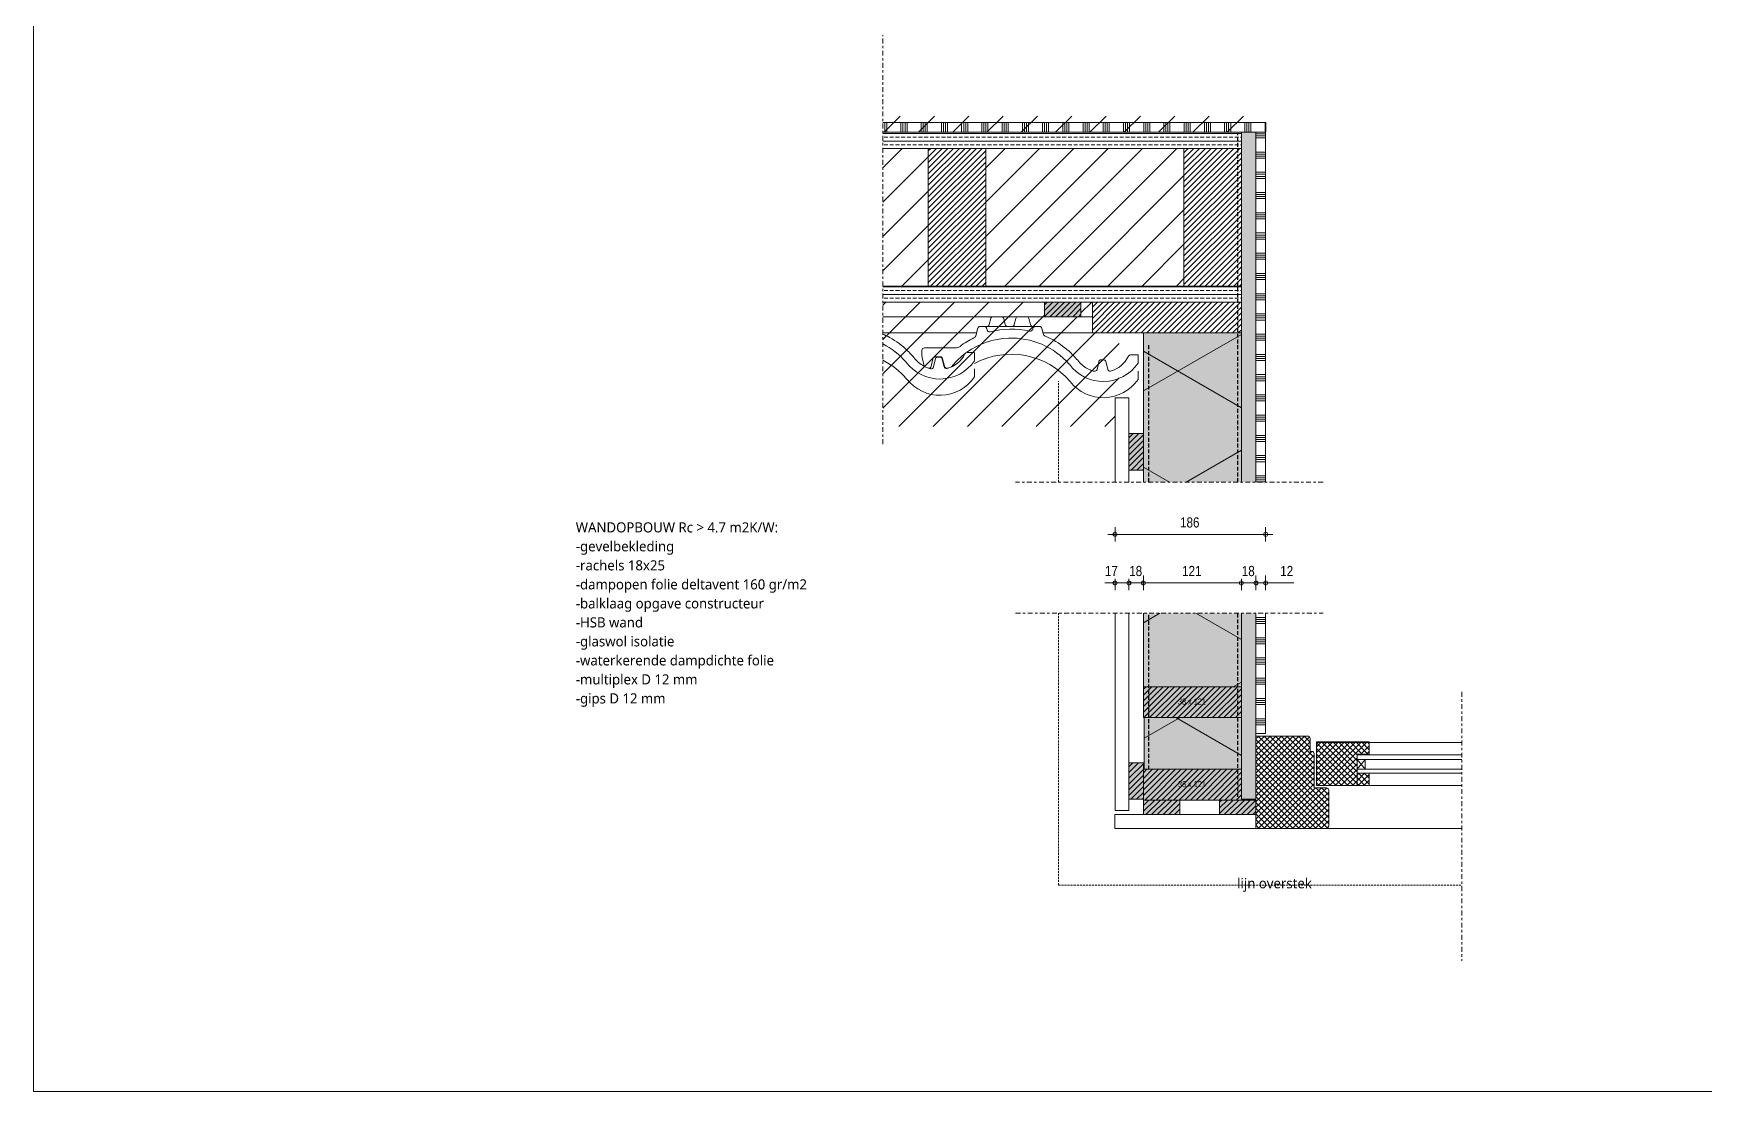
# Model space of a CAD drawing. Header units: millimetres. Extents: x 1813 to 34621, y -2347 to 13791.
# Drawn here: x 1813 to 3878, y -18 to 1289 of the extents above; entities that cross this region are included whole.
import ezdxf

# ---------------------------------------------------------------- set-up
doc = ezdxf.new("R2010")
doc.units = ezdxf.units.MM
for name, pattern in [('Hidden', [7.14375, 4.7625, -2.38125]), ('MV_center', [15, 6, -3, 3, -3]), ('MV_hidden', [3.75, 2.5, -1.25])]:
    doc.linetypes.add(name, pattern=pattern)
for name, color, linetype, lineweight in [('A-ANNO-DIMS', 211, 'Continuous', 13), ('A-ANNO-DIMS-5', 211, 'Continuous', 13), ('A-ANNO-NOTE', 131, 'Continuous', 18), ('A-DETL', 90, 'Continuous', 13), ('A-DETL-GENF', 92, 'Continuous', 18), ('A-DETL-HDLN', 90, 'Hidden', 25), ('A-DETL-MEDM', 33, 'Continuous', 18), ('A-DETL-THIN', 151, 'Continuous', 18), ('G-ANNO-TEXT', 231, 'Continuous', 13)]:
    doc.layers.add(name, color=color, linetype=linetype, lineweight=lineweight)
doc.styles.add('Segoe UI_3', font='segoeui.ttf', dxfattribs={"height": 12.5})
doc.styles.add('Segoe UI_B', font='segoeui.ttf', dxfattribs={"height": 12.5})
doc.styles.add('Swis721 Cn BT_1', font='swissc.ttf', dxfattribs={"height": 7.5})
doc.styles.add('Swis721 Cn BT_2', font='swissc.ttf', dxfattribs={"height": 12.5})
doc.dimstyles.new('2_5_mm_0_', dxfattribs={"dimscale": 304.8, "dimtxt": 12.617674, "dimasz": 0.016404, "dimexe": 0.029528, "dimexo": 0.0625, "dimgap": 0.014764, "dimtad": 1, "dimdec": 0, "dimdsep": 46, "dimtxsty": 'Swis721 Cn BT_2', "dimblk1": 'DOTBLANK', "dimblk2": 'DOTBLANK', "dimsah": 1, "dimcen": 0.09, "dimdle": 0.029528, "dimazin": 0, "dimtfac": 1, "dimtdec": 4, "dimtix": 1, "dimtmove": 1, "dimatfit": 3, "dimfxl": 0.029528, "dimfxlon": 1, "dimtvp": 1, "dimtfill": 1, "dimtolj": 1, "dimtzin": 0, "dimarcsym": 2})
doc.dimstyles.new('2_5_mm_0__1', dxfattribs={"dimscale": 304.8, "dimtxt": 12.617674, "dimasz": 0.016404, "dimexe": 0.029528, "dimexo": 0.0625, "dimgap": 0.014764, "dimtad": 1, "dimdec": 0, "dimdsep": 46, "dimtxsty": 'Swis721 Cn BT_2', "dimblk1": 'DOTBLANK', "dimblk2": 'DOTBLANK', "dimsah": 1, "dimcen": 0.09, "dimdle": 0.029528, "dimazin": 0, "dimtfac": 1, "dimtdec": 4, "dimtix": 1, "dimtmove": 0, "dimatfit": 3, "dimfxl": 0.029528, "dimfxlon": 1, "dimtvp": 1, "dimtfill": 1, "dimtolj": 1, "dimtzin": 0, "dimarcsym": 2})
pattern_1 = [(0, (0, 0), (0, 9.476), []), (0, (0, 4.738), (0, 9.476), [4.738, -2.369])]
pattern_2 = [(45, (0, 0), (-3.535534, 3.535534), [])]
pattern_3 = [(60, (12.83, 244.8), (-107.387, 62), []), (120, (12.83, 244.8), (-107.387, -62), [])]
pattern_4 = [(45, (0, 0), (-3.535534, 3.535534), []), (135, (0, 0), (-3.535534, -3.535534), [])]

# ---------------------------------------------------------------- blocks, each defined once
blk = doc.blocks.new('NLRS_47_DI_f_Terca dakpan Narvik OVH_s_e - Type 1-5090741-Details Verbouwingen')
at = {"layer": 'A-DETL-GENF'}
for p, q in [((68.3, 0), (78.7, 0)), ((99.3, 0), (109.8, 0)), ((86.3, -12), (60.7, -12)), ((63.6, -9.7), (65.4, -2.3)), ((81.6, -2.3), (83.4, -9.7)), ((117.4, -12), (91.7, -12)), ((94.6, -9.7), (96.4, -2.3)), ((112.7, -2.3), (114.5, -9.7))]:
    blk.add_line(p, q, dxfattribs=at)
at = {"layer": 'A-DETL-GENF', "lineweight": 13}
for p, q in [((68.3, 0), (78.7, 0)), ((99.3, 0), (109.8, 0)), ((120.5, -12), (57.5, -12)), ((63.6, -9.7), (65.4, -2.3)), ((81.6, -2.3), (83.4, -9.7)), ((86.3, -12), (91.7, -12)), ((94.6, -9.7), (96.4, -2.3)), ((112.7, -2.3), (114.5, -9.7)), ((247.5, -77.3), (247.5, -67.3))]:
    blk.add_line(p, q, dxfattribs=at)
at = {"layer": 'A-DETL-GENF'}
for centre, start, end in [((68.3, -3), 90, 166.4279), ((78.7, -3), 13.5712, 90), ((99.3, -3), 90, 166.4288), ((109.8, -3), 13.5721, 90), ((60.7, -9), 270, 346.4279), ((86.3, -9), 193.5712, 270), ((91.7, -9), 270, 346.4288), ((117.4, -9), 193.5721, 270)]:
    blk.add_arc(centre, 3, start, end, dxfattribs=at)
at = {"layer": 'A-DETL-GENF', "lineweight": 13}
for centre, radius, start, end in [((68.3, -3), 3, 90, 166.4279), ((78.7, -3), 3, 13.5712, 90), ((99.3, -3), 3, 90, 166.4288), ((109.8, -3), 3, 13.5721, 90), ((60.7, -9), 3, 270, 346.4279), ((86.3, -9), 3, 193.5712, 270), ((91.7, -9), 3, 270, 346.4288), ((117.4, -9), 3, 193.5721, 270), ((90.7, -141.7), 95.5, 40.1939, 118.3393), ((204.6, -48.1), 51.9, 218.0255, 325.7206)]:
    blk.add_arc(centre, radius, start, end, dxfattribs=at)
at = {"layer": 'A-DETL-MEDM'}
for p, q in [((47.3, -22.7), (49.3, -14.3)), ((52.3, -12), (57.5, -12)), ((60.5, -14.3), (61, -16.5)), ((117.3, -15.5), (117.6, -14.3)), ((120.5, -12), (125.8, -12)), ((128.7, -14.3), (130.2, -20.7)), ((-16.6, -38.5), (21.5, -38.5)), ((-19.6, -47.1), (-19.6, -41.5)), ((-16.8, -60.9), (-19, -51.8)), ((-6, -51.8), (-8.3, -61.2)), ((3.1, -49.5), (-3.1, -49.5)), ((8.3, -61.2), (6, -51.8)), ((18.9, -59.4), (16.8, -62)), ((196.8, -65.1), (199, -56.1)), ((202, -53.1), (204.8, -53.1)), ((207.7, -55.4), (210.1, -64.8)), ((238.4, -47.1), (247.5, -47.1)), ((247.5, -47.1), (247.5, -57.3)), ((-11.4, -63.5), (-11.2, -63.5)), ((12.8, -63.5), (11.2, -63.5))]:
    blk.add_line(p, q, dxfattribs=at)
for centre, radius, start, end in [((52.3, -15), 3, 89.9998, 166.4287), ((57.5, -15), 3, 13.5517, 90.0012), ((63.8, -15.8), 2.92, 193.5517, 285.2422), ((91, -121.3), 106, 77.7321, 104.4308), ((114.3, -14.8), 3.01, 254.449, 346.3604), ((120.5, -15), 3, 90, 166.4269), ((125.8, -15), 3, 13.571, 90), ((-16.6, -41.5), 3, 90, 180), ((21.5, -28.5), 10, 270, 306.6875), ((85.9, -112.7), 96, 115.4287, 127.484), ((91.1, -121.6), 95.3, 92.3214, 125.3498), ((42.5, -21.5), 5, 296.2685, 346.4287), ((91.1, -121.4), 95.1, 41.2722, 92.3214), ((135.1, -19.5), 5, 193.571, 246.1696), ((77.7, -156.3), 143.3, 63.0122, 67.3013), ((80.1, -136), 124.4, 47.0446, 59.7229), ((0.4, -47.1), 20, 180, 193.5714), ((-11.2, -60.5), 3, 270, 346.4288), ((-3.1, -52.5), 3, 90, 166.4288), ((3.1, -52.5), 3, 13.572, 90), ((11.2, -60.5), 3, 193.572, 270), ((93.2, -123.4), 98, 129.7255, 139.2738), ((91.1, -121.6), 95.3, 127.2528, 129.4451), ((204.6, -28.1), 51.9, 216.0862, 325.7206), ((61.6, -148.7), 146.3, 38.8903, 45.1407), ((206.6, -26), 43.8, 224.7266, 245.1158), ((202, -56.1), 3, 90, 179.9998), ((204.8, -56.1), 3, 13.5711, 90), ((205.2, -34.5), 33.6, 284.4213, 334.8228), ((238.4, -50.1), 3, 90, 155.3057), ((199.6, -38.6), 29.4, 247.2333, 257.3546), ((193.9, -64.4), 3, 256.4287, 346.4284), ((213, -64.2), 2.96, 191.9774, 281.9761)]:
    blk.add_arc(centre, radius, start, end, dxfattribs=at)
blk = doc.blocks.new('NLRS_47_DI_f_Terca dakpan Narvik OVH_s_e - Type 1-V129-Details Verbouwingen')
at = {"layer": 'A-DETL-GENF', "lineweight": 13}
blk.add_line((247.5, -77.3), (247.5, -67.3), dxfattribs=at)
for centre, radius, start, end in [((90.7, -141.7), 95.5, 40.1939, 62.8446), ((204.6, -48.1), 51.9, 218.0255, 325.7206)]:
    blk.add_arc(centre, radius, start, end, dxfattribs=at)
at = {"layer": 'A-DETL-MEDM'}
for p, q in [((196.8, -65.1), (199, -56.1)), ((202, -53.1), (204.8, -53.1)), ((207.7, -55.4), (210.1, -64.8)), ((238.4, -47.1), (247.5, -47.1)), ((247.5, -47.1), (247.5, -57.3))]:
    blk.add_line(p, q, dxfattribs=at)
for centre, radius, start, end in [((77.7, -156.3), 143.3, 63.0122, 66.777), ((91.1, -121.4), 95.1, 41.2722, 63.0162), ((80.1, -136), 124.4, 47.0446, 59.7229), ((204.6, -28.1), 51.9, 216.0862, 325.7206), ((61.6, -148.7), 146.3, 38.8903, 45.1407), ((206.6, -26), 43.8, 224.7266, 245.1158), ((202, -56.1), 3, 90, 179.9998), ((204.8, -56.1), 3, 13.5711, 90), ((205.2, -34.5), 33.6, 284.4213, 334.8228), ((238.4, -50.1), 3, 90, 155.3057), ((199.6, -38.6), 29.4, 247.2333, 257.3546), ((193.9, -64.4), 3, 256.4287, 346.4284), ((213, -64.2), 2.96, 191.9774, 281.9761)]:
    blk.add_arc(centre, radius, start, end, dxfattribs=at)
blk = doc.blocks.new('42 isolatie - Type 1-5090746-Details Verbouwingen')
at = {"layer": 'A-DETL-GENF'}
h = blk.add_hatch(color=256, dxfattribs=at)
h.paths.add_polyline_path([(0.3, 0.8), (0.3, 0.8), (91.1, 0.8), (91.1, 121.8), (0.3, 121.8)])
h.paths.add_polyline_path([(253, 0.8), (437.3, 0.8), (437.3, 121.8), (253, 121.8), (253, 32.7)])
at = {"layer": 'A-DETL-GENF', "lineweight": 13}
h = blk.add_hatch(dxfattribs=at)
h.set_pattern_fill('FP_14', color=256, style=0, pattern_type=2)
h.set_pattern_definition(pattern_3)
h.paths.add_polyline_path([(0.3, 0.8), (0.3, 0.8), (91.1, 0.8), (91.1, 121.8), (0.3, 121.8)])
h.paths.add_polyline_path([(253, 0.8), (437.3, 0.8), (437.3, 121.8), (253, 121.8), (253, 32.7)])
at = {"layer": 'A-DETL-GENF'}
for p, q in [((91.1, 121.8), (0.3, 121.8)), ((0.3, 121.8), (0.3, 0.8)), ((91.1, 121.8), (0.3, 121.8)), ((268, 121.8), (253, 121.8)), ((268, 121.8), (253, 121.8)), ((313, 121.8), (268, 121.8)), ((437.3, 121.8), (313, 121.8)), ((437.3, 121.8), (313, 121.8)), ((437.3, 0.8), (437.3, 121.8)), ((437.3, 0.8), (437.3, 121.8)), ((0.3, 0.8), (91.1, 0.8)), ((0.3, 0.8), (91.1, 0.8)), ((253, 0.8), (437.3, 0.8)), ((253, 0.8), (437.3, 0.8))]:
    blk.add_line(p, q, dxfattribs=at)
blk = doc.blocks.new('42 isolatie - Type 1-5090747-Details Verbouwingen')
at = {"layer": 'A-DETL-GENF'}
blk.add_hatch(color=256, dxfattribs=at).paths.add_polyline_path([(0.3, 0.8), (65.3, 0.8), (65.3, 120.8), (1.3, 120.8), (1.3, 0.8), (0.3, 0.8)])
at = {"layer": 'A-DETL-GENF', "lineweight": 13}
h = blk.add_hatch(dxfattribs=at)
h.set_pattern_fill('FP_14', color=256, style=0, pattern_type=2)
h.set_pattern_definition(pattern_3)
h.paths.add_polyline_path([(0.3, 0.8), (65.3, 0.8), (65.3, 120.8), (1.3, 120.8), (1.3, 0.8), (0.3, 0.8)])
at = {"layer": 'A-DETL-GENF'}
for p, q in [((65.3, 120.8), (1.3, 120.8)), ((65.3, 120.8), (1.3, 120.8)), ((65.3, 0.8), (65.3, 120.8)), ((1.3, 0.8), (65.3, 0.8)), ((1.3, 0.8), (65.3, 0.8))]:
    blk.add_line(p, q, dxfattribs=at)
blk = doc.blocks.new('00_DI_maskeer - Type 1-5090742-Details Verbouwingen')
at = {"layer": 'A-DETL-GENF', "linetype": 'MV_center'}
blk.add_line((405.3, 0), (-100, 0), dxfattribs=at)
blk = doc.blocks.new('31 dubbel_glas - Type 1-3439596-Details Verbouwingen')
at = {"layer": 'A-DETL-GENF', "lineweight": 13}
for p, q in [((0, 23), (129.5, 23)), ((0, 0), (0, 23)), ((0, 17), (129.5, 17)), ((0, 5), (10, 17)), ((0, 17), (10, 5)), ((129.5, 5), (0, 5)), ((129.5, 0), (0, 0)), ((10, 17), (10, 5))]:
    blk.add_line(p, q, dxfattribs=at)
blk = doc.blocks.new('00 hout_rechthoekig_sls1 - Vuren Gewolmaniseerd 18x45-5090750-Details Verbouwingen')
at = {"layer": 'A-DETL-GENF', "lineweight": 13}
blk.add_hatch(color=256, dxfattribs=at).paths.add_polyline_path([(45, -18), (45, 0), (0, 0), (0, -18)])
at = {"layer": 'A-DETL-MEDM', "lineweight": 13}
h = blk.add_hatch(dxfattribs=at)
h.set_pattern_fill('FP_199', color=256, style=0, pattern_type=2)
h.set_pattern_definition([(45, (-3062.52, -957), (-3.535534, 3.535534), [])])
h.paths.add_polyline_path([(45, -18), (45, 0), (0, 0), (0, -18)])
at = {"layer": 'A-DETL-MEDM'}
for p, q in [((0, 0), (45, 0)), ((0, -18), (0, 0)), ((45, 0), (45, -18)), ((45, 0), (45, -18)), ((45, 0), (45, -18)), ((45, -18), (0, -18)), ((45, -18), (0, -18))]:
    blk.add_line(p, q, dxfattribs=at)
blk = doc.blocks.new('00 hout_rechthoekig_sls1 - Vuren Gewolmaniseerd 18x45-5090751-Details Verbouwingen')
at = {"layer": 'A-DETL-GENF', "lineweight": 13}
blk.add_hatch(color=256, dxfattribs=at).paths.add_polyline_path([(27, -18), (45, -18), (45, 0), (0, 0), (0, -18)])
at = {"layer": 'A-DETL-MEDM', "lineweight": 13}
h = blk.add_hatch(dxfattribs=at)
h.set_pattern_fill('FP_200', color=256, style=0, pattern_type=2)
h.set_pattern_definition([(45, (-3278.663, -342), (-3.535534, 3.535534), [])])
h.paths.add_polyline_path([(27, -18), (45, -18), (45, 0), (0, 0), (0, -18)])
at = {"layer": 'A-DETL-MEDM'}
for p, q in [((0, 0), (27, 0)), ((0, -18), (0, 0)), ((27, 0), (45, 0)), ((45, 0), (45, -18)), ((45, 0), (45, -18)), ((45, 0), (45, -18)), ((45, -18), (0, -18)), ((45, -18), (0, -18))]:
    blk.add_line(p, q, dxfattribs=at)
blk = doc.blocks.new('00_DI_maskeer - Type 1-5090745-Details Verbouwingen')
at = {"layer": 'A-DETL-GENF', "linetype": 'MV_center'}
blk.add_line((-62.5, 0), (269.5, 0), dxfattribs=at)
blk = doc.blocks.new('NLRS_00_DI_hout_rechthoekig1 - SLS 38x121-V132-Details Verbouwingen')
at = {"layer": 'A-DETL-GENF', "lineweight": 13}
blk.add_hatch(color=256, dxfattribs=at).paths.add_polyline_path([(0, 38), (0, 0), (121, 0), (121, 38), (76, 38)])
at = {"layer": 'A-DETL-MEDM', "lineweight": 13}
h = blk.add_hatch(dxfattribs=at)
h.set_pattern_fill('FP_203', color=256, style=0, pattern_type=2)
h.set_pattern_definition([(225, (3305.657, 380), (3.535534, -3.535534), [])])
h.paths.add_polyline_path([(0, 38), (0, 0), (121, 0), (121, 38), (76, 38)])
at = {"layer": 'A-DETL-MEDM'}
for p, q in [((76, 38), (0, 38)), ((0, 38), (0, 0)), ((76, 38), (0, 38)), ((121, 38), (76, 38)), ((121, 38), (76, 38)), ((121, 37), (121, 38)), ((121, 37), (121, 38)), ((121, 37), (121, 38)), ((121, 0), (121, 37)), ((121, 0), (121, 37)), ((121, 0), (121, 37)), ((0, 0), (121, 0))]:
    blk.add_line(p, q, dxfattribs=at)
blk = doc.blocks.new('00 hout_rechthoekig_sls1 - Vuren Gewolmaniseerd 18x45-V133-Details Verbouwingen')
at = {"layer": 'A-DETL-GENF', "lineweight": 13}
blk.add_hatch(color=256, dxfattribs=at).paths.add_polyline_path([(0, -18), (45, -18), (45, 0), (0, 0)])
at = {"layer": 'A-DETL-MEDM', "lineweight": 13}
h = blk.add_hatch(dxfattribs=at)
h.set_pattern_fill('FP_204', color=256, style=0, pattern_type=2)
h.set_pattern_definition([(315, (-343, 3166.657), (3.535534, 3.535534), [])])
h.paths.add_polyline_path([(0, -18), (45, -18), (45, 0), (0, 0)])
at = {"layer": 'A-DETL-MEDM'}
for p, q in [((0, 0), (45, 0)), ((0, -18), (0, 0)), ((45, 0), (45, -18)), ((45, 0), (45, -18)), ((45, 0), (45, -18)), ((45, -18), (0, -18)), ((45, -18), (0, -18))]:
    blk.add_line(p, q, dxfattribs=at)
blk = doc.blocks.new('00 hout_rechthoekig_sls1 - Vuren Gewolmaniseerd 18x45-V134-Details Verbouwingen')
at = {"layer": 'A-DETL-GENF', "lineweight": 13}
blk.add_hatch(color=256, dxfattribs=at).paths.add_polyline_path([(0, -18), (45, -18), (45, 0), (0, 0)])
at = {"layer": 'A-DETL-MEDM', "lineweight": 13}
h = blk.add_hatch(dxfattribs=at)
h.set_pattern_fill('FP_205', color=256, style=0, pattern_type=2)
h.set_pattern_definition([(315, (-749.726, 3166.657), (3.535534, 3.535534), [])])
h.paths.add_polyline_path([(0, -18), (45, -18), (45, 0), (0, 0)])
at = {"layer": 'A-DETL-MEDM'}
for p, q in [((0, 0), (45, 0)), ((0, -18), (0, 0)), ((45, 0), (45, -18)), ((45, 0), (45, -18)), ((45, 0), (45, -18)), ((45, -18), (0, -18)), ((45, -18), (0, -18))]:
    blk.add_line(p, q, dxfattribs=at)
blk = doc.blocks.new('00 hout_rechthoekig_sls1 - Vuren Gewolmaniseerd 18x45-V135-Details Verbouwingen')
at = {"layer": 'A-DETL-GENF', "lineweight": 13}
blk.add_hatch(color=256, dxfattribs=at).paths.add_polyline_path([(45, -18), (45, 0), (0, 0), (0, -18)])
at = {"layer": 'A-DETL-MEDM', "lineweight": 13}
h = blk.add_hatch(dxfattribs=at)
h.set_pattern_fill('FP_206', color=256, style=0, pattern_type=2)
h.set_pattern_definition([(45, (-3184.657, -342), (-3.535534, 3.535534), [])])
h.paths.add_polyline_path([(45, -18), (45, 0), (0, 0), (0, -18)])
at = {"layer": 'A-DETL-MEDM'}
for p, q in [((0, 0), (45, 0)), ((0, -18), (0, 0)), ((45, 0), (45, -18)), ((45, 0), (45, -18)), ((45, 0), (45, -18)), ((45, -18), (0, -18)), ((45, -18), (0, -18))]:
    blk.add_line(p, q, dxfattribs=at)
blk = doc.blocks.new('NLRS_00_DI_hout_rechthoekig1 - SLS 38x121-V136-Details Verbouwingen')
at = {"layer": 'A-DETL-GENF', "lineweight": 13}
blk.add_hatch(color=256, dxfattribs=at).paths.add_polyline_path([(0, 38), (0, 0), (121, 0), (121, 38)])
at = {"layer": 'A-DETL-MEDM', "lineweight": 13}
h = blk.add_hatch(dxfattribs=at)
h.set_pattern_fill('FP_207', color=256, style=0, pattern_type=2)
h.set_pattern_definition([(225, (3305.657, 482), (3.535534, -3.535534), [])])
h.paths.add_polyline_path([(0, 38), (0, 0), (121, 0), (121, 38)])
at = {"layer": 'A-DETL-MEDM'}
for p, q in [((121, 38), (0, 38)), ((0, 38), (0, 0)), ((121, 38), (0, 38)), ((121, 0), (121, 38)), ((121, 0), (121, 38)), ((121, 0), (121, 38)), ((0, 0), (121, 0))]:
    blk.add_line(p, q, dxfattribs=at)
blk = doc.blocks.new('00_DI_maskeer - Type 1-5090744-Details Verbouwingen')
at = {"layer": 'A-DETL-GENF', "linetype": 'MV_center'}
blk.add_line((313, 0), (-67, 0), dxfattribs=at)
blk = doc.blocks.new('00_DI_maskeer - Type 1-5090743-Details Verbouwingen')
at = {"layer": 'A-DETL-GENF', "linetype": 'MV_center'}
blk.add_line((-67, 0), (313, 0), dxfattribs=at)
blk = doc.blocks.new('DIMBLOCK160-Details Verbouwingen')
at = {"layer": 'A-ANNO-DIMS-5'}
for p, q in [((3137.1, 610.2), (3163.9, 610.2)), ((3140.7, 610.2), (3166.7, 610.2)), ((3149.7, 610.2), (3149.7, 619.2)), ((3149.7, 610.2), (3149.7, 601.2)), ((3163.9, 610.2), (3158.2, 610.2)), ((3166.7, 610.2), (3166.7, 619.2)), ((3166.7, 610.2), (3166.7, 601.2))]:
    blk.add_line(p, q, dxfattribs=at)
for centre in [(3149.7, 610.2), (3166.7, 610.2)]:
    blk.add_circle(centre, 2.5, dxfattribs=at)
at = {"layer": 'A-ANNO-DIMS-5', "color": 0, "insert": (3137.1, 631.2), "char_height": 12.5, "width": 20.188, "attachment_point": 1, "line_spacing_factor": 0.961347, "style": 'Swis721 Cn BT_2', "bg_fill": 3, "box_fill_scale": 1.25, "bg_fill_color": 9, "bg_fill_true_color": 13158600, "bg_fill_transparency": 0}
blk.add_mtext('17', dxfattribs=at)
blk = doc.blocks.new('_DotBlank')
at = {"color": 0, "linetype": 'ByBlock', "lineweight": -2}
blk.add_line((-0.5, 0), (-1, 0), dxfattribs=at)
blk.add_circle((0, 0), 0.5, dxfattribs=at)
blk = doc.blocks.new('DIMBLOCK161-Details Verbouwingen')
at = {"layer": 'A-ANNO-DIMS-5'}
for p, q in [((3166.7, 610.2), (3166.7, 619.2)), ((3166.7, 610.2), (3184.7, 610.2)), ((3166.7, 610.2), (3166.7, 601.2)), ((3184.7, 610.2), (3184.7, 619.2)), ((3184.7, 610.2), (3184.7, 601.2))]:
    blk.add_line(p, q, dxfattribs=at)
for centre in [(3166.7, 610.2), (3184.7, 610.2)]:
    blk.add_circle(centre, 2.5, dxfattribs=at)
at = {"layer": 'A-ANNO-DIMS-5', "color": 0, "insert": (3167.2, 631.2), "char_height": 12.5, "width": 20.188, "attachment_point": 1, "line_spacing_factor": 0.961347, "style": 'Swis721 Cn BT_2', "bg_fill": 3, "box_fill_scale": 1.25, "bg_fill_color": 9, "bg_fill_true_color": 13158600, "bg_fill_transparency": 0}
blk.add_mtext('18', dxfattribs=at)
blk = doc.blocks.new('DIMBLOCK162-Details Verbouwingen')
at = {"layer": 'A-ANNO-DIMS-5'}
for p, q in [((3184.7, 610.2), (3184.7, 619.2)), ((3184.7, 610.2), (3305.7, 610.2)), ((3184.7, 610.2), (3184.7, 601.2)), ((3305.7, 610.2), (3305.7, 619.2)), ((3305.7, 610.2), (3305.7, 601.2))]:
    blk.add_line(p, q, dxfattribs=at)
for centre in [(3184.7, 610.2), (3305.7, 610.2)]:
    blk.add_circle(centre, 2.5, dxfattribs=at)
at = {"layer": 'A-ANNO-DIMS-5', "color": 0, "insert": (3232.5, 631.2), "char_height": 12.5, "width": 30.282, "attachment_point": 1, "line_spacing_factor": 0.961347, "style": 'Swis721 Cn BT_2', "bg_fill": 3, "box_fill_scale": 1.25, "bg_fill_color": 9, "bg_fill_true_color": 13158600, "bg_fill_transparency": 0}
blk.add_mtext('121', dxfattribs=at)
blk = doc.blocks.new('DIMBLOCK163-Details Verbouwingen')
at = {"layer": 'A-ANNO-DIMS-5'}
for p, q in [((3305.7, 610.2), (3305.7, 619.2)), ((3305.7, 610.2), (3323.7, 610.2)), ((3305.7, 610.2), (3305.7, 601.2)), ((3323.7, 610.2), (3323.7, 619.2)), ((3323.7, 610.2), (3323.7, 601.2))]:
    blk.add_line(p, q, dxfattribs=at)
for centre in [(3305.7, 610.2), (3323.7, 610.2)]:
    blk.add_circle(centre, 2.5, dxfattribs=at)
at = {"layer": 'A-ANNO-DIMS-5', "color": 0, "insert": (3306.3, 631.2), "char_height": 12.5, "width": 20.188, "attachment_point": 1, "line_spacing_factor": 0.961347, "style": 'Swis721 Cn BT_2', "bg_fill": 3, "box_fill_scale": 1.25, "bg_fill_color": 9, "bg_fill_true_color": 13158600, "bg_fill_transparency": 0}
blk.add_mtext('18', dxfattribs=at)
blk = doc.blocks.new('DIMBLOCK164-Details Verbouwingen')
at = {"layer": 'A-ANNO-DIMS-5'}
for p, q in [((3323.7, 610.2), (3323.7, 619.2)), ((3323.7, 610.2), (3344.7, 610.2)), ((3323.7, 610.2), (3323.7, 601.2)), ((3343.8, 610.2), (3329.7, 610.2)), ((3335.7, 610.2), (3335.7, 619.2)), ((3335.7, 610.2), (3335.7, 601.2)), ((3370.6, 610.2), (3343.8, 610.2))]:
    blk.add_line(p, q, dxfattribs=at)
for centre in [(3323.7, 610.2), (3335.7, 610.2)]:
    blk.add_circle(centre, 2.5, dxfattribs=at)
at = {"layer": 'A-ANNO-DIMS-5', "color": 0, "insert": (3353.8, 631.2), "char_height": 12.5, "width": 20.188, "attachment_point": 1, "line_spacing_factor": 0.961347, "style": 'Swis721 Cn BT_2', "bg_fill": 3, "box_fill_scale": 1.25, "bg_fill_color": 9, "bg_fill_true_color": 13158600, "bg_fill_transparency": 0}
blk.add_mtext('12', dxfattribs=at)
blk = doc.blocks.new('DIMBLOCK165-Details Verbouwingen')
at = {"layer": 'A-ANNO-DIMS-5'}
for p, q in [((3140.7, 670.2), (3344.7, 670.2)), ((3149.7, 670.2), (3149.7, 679.2)), ((3149.7, 670.2), (3149.7, 661.2)), ((3335.7, 670.2), (3335.7, 679.2)), ((3335.7, 670.2), (3335.7, 661.2))]:
    blk.add_line(p, q, dxfattribs=at)
for centre in [(3149.7, 670.2), (3335.7, 670.2)]:
    blk.add_circle(centre, 2.5, dxfattribs=at)
at = {"layer": 'A-ANNO-DIMS-5', "color": 0, "insert": (3230, 691.2), "char_height": 12.5, "width": 30.282, "attachment_point": 1, "line_spacing_factor": 0.961347, "style": 'Swis721 Cn BT_2', "bg_fill": 3, "box_fill_scale": 1.25, "bg_fill_color": 9, "bg_fill_true_color": 13158600, "bg_fill_transparency": 0}
blk.add_mtext('186', dxfattribs=at)

msp = doc.modelspace()

# ---------------------------------------------------------------- hatches: boundary and pattern name
at = {"layer": 'A-DETL-GENF'}
h = msp.add_hatch(dxfattribs=at)
h.set_pattern_fill('FP_15', color=9, style=0, pattern_type=2)
h.set_pattern_definition([(45, (0, 0), (-21.2132, 21.2132), [])])
h.paths.add_polyline_path([(2991.8, 803.5), (3149.7, 803.5), (3149.7, 839), (3154.7, 839), (3154.7, 919), (3121.7, 919), (3121.7, 957), (3107.5, 957), (3107.5, 939), (3062.5, 939), (3062.5, 957), (2862.7, 957), (2862.7, 803.5)])
h.paths.add_polyline_path([(2918.7, 977), (2918.7, 1147), (2862.7, 1147), (2862.7, 977)])
h.paths.add_polyline_path([(2991.8, 977), (3234.7, 977), (3234.7, 1147), (2989.7, 1147), (2989.7, 977)])
h.paths.add_polyline_path([(2889.4, 1167), (3309.7, 1167), (3309.7, 1187), (2862.7, 1187), (2862.7, 1167)])
at = {"layer": 'A-DETL-GENF', "lineweight": 13}
h = msp.add_hatch(dxfattribs=at)
h.set_pattern_fill('FP_13', color=254, style=0, pattern_type=2)
h.set_pattern_definition([(90, (10, 0), (-25, 1e-15), []), (90, (12.5, 0), (-25, 1e-15), []), (90, (15, 0), (-25, 1e-15), []), (90, (17.5, 0), (-25, 1e-15), [])])
h.paths.add_polyline_path([(3323.7, 1167), (3335.8, 1167), (3335.8, 1179), (2862.7, 1179), (2862.7, 1167), (3305.7, 1167)])
h = msp.add_hatch(dxfattribs=at)
h.set_pattern_fill('FP_11', color=250, style=0, pattern_type=2)
h.set_pattern_definition(pattern_1)
h.paths.add_polyline_path([(3305.7, 1147), (3305.7, 1167), (2862.7, 1167), (2862.7, 1147), (2989.7, 1147)])
h = msp.add_hatch(dxfattribs=at)
h.set_pattern_fill('FP_11', color=250, style=0, pattern_type=2)
h.set_pattern_definition(pattern_1)
h.paths.add_polyline_path([(3305.7, 343), (3323.7, 343), (3323.7, 572.8), (3305.7, 572.8), (3305.7, 357)])
h.paths.add_polyline_path([(3323.7, 734.7), (3323.7, 1167), (3305.7, 1167), (3305.7, 734.7)])
h = msp.add_hatch(dxfattribs=at)
h.set_pattern_fill('FP_9', color=254, style=0, pattern_type=2)
h.set_pattern_definition([(0, (0, 10), (0, 25), []), (0, (0, 12.5), (0, 25), []), (0, (0, 15), (0, 25), []), (0, (0, 17.5), (0, 25), [])])
h.paths.add_polyline_path([(3323.7, 424), (3335.7, 424), (3335.7, 572.8), (3323.7, 572.8)])
h.paths.add_polyline_path([(3323.7, 734.7), (3335.7, 734.7), (3335.7, 1167), (3323.7, 1167), (3323.7, 984.5)])
h = msp.add_hatch(dxfattribs=at)
h.set_pattern_fill('FP_12', color=250, style=0, pattern_type=2)
h.set_pattern_definition(pattern_2)
h.paths.add_polyline_path([(2989.7, 977), (2989.7, 1147), (2918.7, 1147), (2918.7, 977)])
h = msp.add_hatch(dxfattribs=at)
h.set_pattern_fill('FP_12', color=250, style=0, pattern_type=2)
h.set_pattern_definition(pattern_2)
h.paths.add_polyline_path([(3273.7, 977), (3305.7, 977), (3305.7, 1147), (3234.7, 1147), (3234.7, 977)])
h = msp.add_hatch(dxfattribs=at)
h.set_pattern_fill('FP_11', color=250, style=0, pattern_type=2)
h.set_pattern_definition(pattern_1)
h.paths.add_polyline_path([(3273.7, 957), (3305.7, 957), (3305.7, 977), (2862.7, 977), (2862.7, 957), (3234.7, 957)])
h = msp.add_hatch(dxfattribs=at)
h.set_pattern_fill('FP_12', color=250, style=0, pattern_type=2)
h.set_pattern_definition(pattern_2)
h.paths.add_polyline_path([(3273.7, 919), (3305.7, 919), (3305.7, 957), (3121.7, 957), (3121.7, 919), (3184.7, 919)])
h = msp.add_hatch(dxfattribs=at)
h.set_pattern_fill('FP_10', color=250, style=0, pattern_type=2)
h.set_pattern_definition(pattern_4)
h.paths.add_polyline_path([(3410.7, 307), (3411.5, 307.1), (3412.2, 307.4), (3412.8, 307.9), (3413.3, 308.5), (3413.6, 309.2), (3413.7, 310), (3413.7, 354), (3413.6, 354.8), (3413.3, 355.5), (3412.8, 356.1), (3412.2, 356.6), (3411.5, 356.9), (3410.7, 357), (3395.7, 357), (3395.7, 399), (3395.6, 399.8), (3395.3, 400.5), (3394.8, 401.1), (3394.2, 401.6), (3393.5, 401.9), (3392.7, 402), (3390.7, 402), (3390.7, 418), (3390.6, 418.8), (3390.3, 419.5), (3389.8, 420.1), (3389.2, 420.6), (3388.5, 420.9), (3387.7, 421), (3323.7, 421), (3323.7, 307)])
h = msp.add_hatch(dxfattribs=at)
h.set_pattern_fill('FP_10', color=250, style=0, pattern_type=2)
h.set_pattern_definition(pattern_4)
h.paths.add_polyline_path([(3448.7, 360), (3448.7, 398.7), (3463.7, 398.7), (3463.7, 413.7), (3398.7, 413.7), (3398.7, 360)])
h = msp.add_hatch(dxfattribs=at)
h.set_pattern_fill('FP_10', color=250, style=0, pattern_type=2)
h.set_pattern_definition(pattern_4)
h.paths.add_polyline_path([(3463.7, 360), (3463.7, 375), (3448.7, 375), (3448.7, 360)])

# ---------------------------------------------------------------- linework, layer by layer
at = {"layer": 'A-DETL', "lineweight": 18}
for p, q in [((1812.7, -18.1), (1812.7, 2790.7)), ((3387.7, 421), (3323.7, 421)), ((3323.7, 421), (3323.7, 342)), ((3390.7, 402), (3390.7, 418)), ((3463.7, 413.7), (3398.7, 413.7)), ((3398.7, 413.7), (3398.7, 386.8)), ((3463.7, 398.7), (3463.7, 413.7)), ((3392.7, 402), (3390.7, 402)), ((3395.7, 357), (3395.7, 399)), ((3398.2, 413), (3578.2, 413)), ((3448.7, 380.2), (3448.7, 398.7)), ((3448.7, 398.7), (3463.7, 398.7)), ((3398.7, 386.8), (3398.7, 376.8)), ((3398.7, 376.8), (3398.7, 360)), ((3448.7, 375), (3448.7, 380.2)), ((3463.7, 375), (3448.7, 375)), ((3448.7, 375), (3448.7, 360)), ((3463.7, 360), (3463.7, 375)), ((3410.7, 357), (3395.7, 357)), ((3398.7, 360), (3448.7, 360)), ((3413.7, 310), (3413.7, 354)), ((3448.7, 360), (3463.7, 360)), ((3323.7, 307), (3410.7, 307)), ((3410.7, 307), (3578.2, 307)), ((6027.7, -18.1), (1812.7, -18.1))]:
    msp.add_line(p, q, dxfattribs=at)
at = {"layer": 'A-DETL'}
for p, q in [((3335.8, 1179), (2862.7, 1179)), ((3335.8, 1167), (3335.8, 1179)), ((2862.7, 1167), (3305.7, 1167)), ((3323.7, 1167), (3305.7, 1167)), ((3305.7, 1167), (3305.7, 919)), ((3335.7, 1167), (3323.7, 1167)), ((3323.7, 1167), (3323.7, 734.7)), ((3335.7, 1167), (3335.8, 1167)), ((3335.7, 734.7), (3335.7, 1167)), ((2862.7, 1147), (2918.7, 1147)), ((2989.7, 1147), (3305.7, 1147)), ((2918.7, 977), (2862.7, 977)), ((3234.7, 977), (2989.7, 977)), ((2862.7, 957), (3062.5, 957)), ((3107.5, 957), (3121.7, 957)), ((3166.7, 839), (3149.7, 839)), ((3149.7, 839), (3149.7, 734.7)), ((3166.7, 794.7), (3166.7, 839)), ((3166.7, 734.7), (3166.7, 749.7)), ((3149.7, 572.8), (3149.7, 329)), ((3166.7, 388), (3166.7, 572.8)), ((3323.7, 572.8), (3323.7, 424)), ((3335.7, 424), (3335.7, 572.8)), ((3323.7, 421), (3323.7, 424)), ((3323.7, 424), (3335.7, 424)), ((3463.7, 360), (3578.2, 360)), ((3166.7, 329), (3166.7, 343)), ((3305.7, 343), (3323.7, 343)), ((3184.7, 324), (3149.4, 324)), ((3149.4, 324), (3149.4, 307)), ((3149.7, 329), (3166.7, 329)), ((3323.7, 324), (3229.7, 324)), ((3323.7, 307), (3323.7, 324)), ((3149.4, 307), (3323.7, 307))]:
    msp.add_line(p, q, dxfattribs=at)
at = {"layer": 'A-DETL', "linetype": 'MV_hidden', "lineweight": 18}
for p, q in [((3079.7, 734.7), (3079.7, 859.5)), ((3079.7, 237), (3079.7, 572.8)), ((3079.7, 237), (3578.2, 237))]:
    msp.add_line(p, q, dxfattribs=at)
at = {"layer": 'A-DETL', "lineweight": 18}
for centre, start, end in [((3387.7, 418), 360, 90), ((3392.7, 399), 360, 90), ((3410.7, 354), 360, 90), ((3410.7, 310), 270, 0)]:
    msp.add_arc(centre, 3, start, end, dxfattribs=at)
at = {"layer": 'A-DETL-HDLN'}
for p, q in [((3301.2, 734.7), (3301.2, 1166)), ((3191.4, 734.7), (3191.4, 906)), ((3191.4, 380), (3191.4, 572.8)), ((3301.2, 346), (3301.2, 572.8))]:
    msp.add_line(p, q, dxfattribs=at)
at = {"layer": 'A-DETL-THIN'}
for p, q in [((2989.7, 1147), (2918.7, 1147)), ((2918.7, 1147), (2918.7, 977)), ((2989.7, 977), (2989.7, 1147)), ((3234.7, 1147), (3234.7, 977)), ((2918.7, 977), (2989.7, 977)), ((3234.7, 977), (3305.7, 977)), ((3305.7, 957), (3121.7, 957)), ((3121.7, 957), (3121.7, 919)), ((2998.7, 939), (2862.7, 939)), ((3029.8, 939), (3009.1, 939)), ((3062.5, 939), (3040.2, 939)), ((3121.7, 939), (3107.5, 939)), ((2862.7, 919), (2978.4, 919)), ((3060.5, 919), (3121.7, 919)), ((3121.7, 919), (3184.7, 919))]:
    msp.add_line(p, q, dxfattribs=at)

# ---------------------------------------------------------------- block references
at = {"layer": 'A-DETL-GENF', "linetype": 'MV_center'}
for name, p, rotation in [('00_DI_maskeer - Type 1-5090742-Details Verbouwingen', (2862.7, 1187), 269.9999999999995), ('00_DI_maskeer - Type 1-5090745-Details Verbouwingen', (3578.2, 413), 269.9999999999998)]:
    msp.add_blockref(name, p, dxfattribs=dict(at, rotation=rotation))
at = {"layer": 'A-DETL-GENF', "lineweight": 13}
for name, p in [('NLRS_47_DI_f_Terca dakpan Narvik OVH_s_e - Type 1-5090741-Details Verbouwingen', (2930.5, 939)), ('NLRS_47_DI_f_Terca dakpan Narvik OVH_s_e - Type 1-V129-Details Verbouwingen', (2728.4, 942.1)), ('31 dubbel_glas - Type 1-3439596-Details Verbouwingen', (3448.7, 375))]:
    msp.add_blockref(name, p, dxfattribs=at)
at = {"layer": 'A-DETL-GENF', "rotation": 89.99999999999947}
for name, p in [('42 isolatie - Type 1-5090746-Details Verbouwingen', (3306.5, 481.7)), ('42 isolatie - Type 1-5090747-Details Verbouwingen', (3306.5, 378.7))]:
    msp.add_blockref(name, p, dxfattribs=at)
at = {"layer": 'A-DETL-GENF', "linetype": 'MV_center'}
for name, p in [('00_DI_maskeer - Type 1-5090744-Details Verbouwingen', (3093.7, 734.7)), ('00_DI_maskeer - Type 1-5090743-Details Verbouwingen', (3093.7, 572.8))]:
    msp.add_blockref(name, p, dxfattribs=at)
at = {"layer": 'A-DETL-MEDM', "lineweight": 13}
for name, p in [('00 hout_rechthoekig_sls1 - Vuren Gewolmaniseerd 18x45-5090750-Details Verbouwingen', (3062.5, 957)), ('00 hout_rechthoekig_sls1 - Vuren Gewolmaniseerd 18x45-V135-Details Verbouwingen', (3184.7, 342)), ('00 hout_rechthoekig_sls1 - Vuren Gewolmaniseerd 18x45-5090751-Details Verbouwingen', (3278.7, 342))]:
    msp.add_blockref(name, p, dxfattribs=at)
for name, p, rotation in [('00 hout_rechthoekig_sls1 - Vuren Gewolmaniseerd 18x45-V134-Details Verbouwingen', (3166.7, 749.7), 90.0000000000011), ('NLRS_00_DI_hout_rechthoekig1 - SLS 38x121-V136-Details Verbouwingen', (3305.7, 482), 180), ('00 hout_rechthoekig_sls1 - Vuren Gewolmaniseerd 18x45-V133-Details Verbouwingen', (3166.7, 343), 90.0000000000011), ('NLRS_00_DI_hout_rechthoekig1 - SLS 38x121-V132-Details Verbouwingen', (3305.7, 380), 180)]:
    msp.add_blockref(name, p, dxfattribs=dict(at, rotation=rotation))

# ---------------------------------------------------------------- texts
at = {"layer": 'A-ANNO-NOTE', "lineweight": 13, "char_height": 7.5, "width": 38.481, "attachment_point": 1, "style": 'Swis721 Cn BT_1'}
for insert in [(3227.5, 467.4), (3227.5, 365.4)]:
    msp.add_mtext('38 x 121', dxfattribs=dict(at, insert=insert))
at = {"layer": 'G-ANNO-TEXT', "color": 7, "char_height": 12.5, "attachment_point": 1}
for s, insert, width, style in [('WANDOPBOUW Rc > 4.7 m2K/W:', (2483.1, 685.1), 337.911, 'Segoe UI_B'), ('-gevelbekleding ', (2483.1, 661.7), 157.131, 'Segoe UI_3'), ('-rachels 18x25', (2483.1, 638.2), 135.485, 'Segoe UI_3'), ('-dampopen folie deltavent 160 gr/m2', (2483.1, 614.7), 355.949, 'Segoe UI_3'), ('-balklaag opgave constructeur', (2483.1, 591.2), 284.599, 'Segoe UI_3'), ('-HSB wand  ', (2483.1, 567.7), 115.443, 'Segoe UI_3'), ('-glaswol isolatie', (2483.1, 544.3), 150.717, 'Segoe UI_3'), ('-waterkerende dampdichte folie', (2483.1, 520.8), 300.633, 'Segoe UI_3'), ('-multiplex D 12 mm', (2483.1, 497.3), 187.996, 'Segoe UI_3'), ('-gips D 12 mm', (2483.1, 473.8), 140.295, 'Segoe UI_3')]:
    msp.add_mtext(s, dxfattribs=dict(at, insert=insert, width=width, style=style))
at = {"layer": 'G-ANNO-TEXT', "color": 39, "insert": (3300.4, 245.4), "char_height": 12.5, "width": 112.236, "attachment_point": 1, "style": 'Segoe UI_3'}
msp.add_mtext('lijn overstek', dxfattribs=at)

# ---------------------------------------------------------------- dimensions: what is measured, and where the dimension line sits
at = {"layer": 'A-ANNO-DIMS'}
dim = msp.add_linear_dim(base=(3166.7, 610.2), p1=(3149.7, 619.2), p2=(3166.7, 619.2), dimstyle='2_5_mm_0_', override={"dimpost": '<>', "dimfxl": 17}, dxfattribs=at)
dim.commit()
dim.dimension.update_dxf_attribs({"geometry": 'DIMBLOCK160-Details Verbouwingen', "text_midpoint": (3147.2, 622.9), "dimtype": 160})

# ---------------------------------------------------------------- next in the draw order: dimensions: what is measured, and where the dimension line sits
for base, p1, p2, override, picture, middle in [((3335.7, 670.2), (3149.7, 679.2), (3335.7, 679.2), {"dimpost": '<>', "dimfxl": 186.00602}, 'DIMBLOCK165-Details Verbouwingen', (3242.7, 681.2)), ((3184.7, 610.2), (3166.7, 619.2), (3184.7, 619.2), {"dimpost": '<>', "dimfxl": 18}, 'DIMBLOCK161-Details Verbouwingen', (3175.7, 621.2))]:
    dim = msp.add_linear_dim(base=base, p1=p1, p2=p2, dimstyle='2_5_mm_0__1', override=override, dxfattribs=at)
    dim.commit()
    dim.dimension.update_dxf_attribs({"geometry": picture, "text_midpoint": middle})

# ---------------------------------------------------------------- next in the draw order: dimensions: what is measured, and where the dimension line sits
dim = msp.add_linear_dim(base=(3305.7, 610.2), p1=(3184.7, 619.2), p2=(3305.7, 619.2), dimstyle='2_5_mm_0__1', override={"dimpost": '<>', "dimfxl": 121.00602}, dxfattribs=at)
dim.commit()
dim.dimension.update_dxf_attribs({"geometry": 'DIMBLOCK162-Details Verbouwingen', "text_midpoint": (3245.2, 621)})

# ---------------------------------------------------------------- next in the draw order: dimensions: what is measured, and where the dimension line sits
dim = msp.add_linear_dim(base=(3323.7, 610.2), p1=(3305.7, 619.2), p2=(3323.7, 619.2), dimstyle='2_5_mm_0__1', override={"dimpost": '<>', "dimfxl": 18}, dxfattribs=at)
dim.commit()
dim.dimension.update_dxf_attribs({"geometry": 'DIMBLOCK163-Details Verbouwingen', "text_midpoint": (3314.7, 621.2)})

# ---------------------------------------------------------------- next in the draw order: dimensions: what is measured, and where the dimension line sits
dim = msp.add_linear_dim(base=(3335.7, 610.2), p1=(3323.7, 619.2), p2=(3335.7, 619.2), dimstyle='2_5_mm_0_', override={"dimpost": '<>', "dimfxl": 12}, dxfattribs=at)
dim.commit()
dim.dimension.update_dxf_attribs({"geometry": 'DIMBLOCK164-Details Verbouwingen', "text_midpoint": (3363.9, 622.9), "dimtype": 160})

doc.saveas('drawing.dxf')
